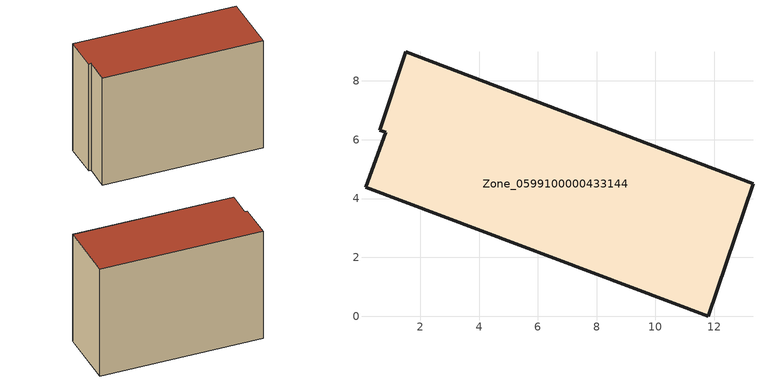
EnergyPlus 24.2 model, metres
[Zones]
Zone_0599100000433144
 floor ground (C_G): 13.32,4.5 11.8,0 0.14,4.39 0.82,6.25 0.63,6.33 1.51,8.99 z0
 wall outside (C_F): 13.32,4.5 1.51,8.99 0.63,6.33 0.82,6.25 0.14,4.39 11.8,0 13.32,4.5 z0:9.35
 roof outside (C_R): 11.8,0 13.32,4.5 1.51,8.99 0.63,6.33 0.82,6.25 0.14,4.39 z9.35
[BUILDING]
Pand.0599100000433144: North Axis=0; Terrain=City; Loads Convergence Tolerance Value=0.04; Temperature Convergence Tolerance Value=0.4; Solar Distribution=FullExterior; Maximum Number of Warmup Days=25; Minimum Number of Warmup Days=1
[Site:Location]
Rotterdam.The.Hague.AP_ZH_NLD Design_Conditions: Latitude=51.96; Longitude=4.45; Time Zone=1; Elevation=-4.5
[SITE:GROUNDTEMPERATURE:BUILDINGSURFACE]
18, 18, 18, 18, 18, 18, 18, 18, 18, 18, 18, 18
[MATERIAL] Thermal Absorptance=0.9; Solar Absorptance=0.7; Visible Absorptance=0.7
Name | Roughness | Thickness | Conductivity | Density | Specific Heat
G.TI.1946 | MediumSmooth | 0.15 | 1 | 540 | 1210
F.TI.1946 | Rough | 0.3 | 0.857143 | 1920 | 840
R.TI.1946 | MediumRough | 0.2 | 0.1 | 1500 | 1000
[CONSTRUCTION]
C_G: G.TI.1946
C_F: F.TI.1946
C_R: R.TI.1946
[ZONE]
Zone_0599100000433144: Type=1; Multiplier=1; Ceiling Height=Autocalculate; Volume=Autocalculate; Floor Area=autocalculate; Part of Total Floor Area=Yes
[ZONEINFILTRATION:DESIGNFLOWRATE]
Infil_Zone_0599100000433144: Zone or ZoneList or Space or SpaceList=Zone_0599100000433144; Schedule=AlwaysOn; Design Flow Rate Calculation Method=Flow/Area; Flow Rate per Floor Area=0.003; Constant Term Coefficient=1; Temperature Term Coefficient=0; Velocity Term Coefficient=0; Velocity Squared Term Coefficient=0
[HVACTEMPLATE:ZONE:IDEALLOADSAIRSYSTEM]
Zone_0599100000433144: Maximum Heating Supply Air Temperature=50; Minimum Cooling Supply Air Temperature=13; Maximum Heating Supply Air Humidity Ratio=0.0156; Minimum Cooling Supply Air Humidity Ratio=0.0077; Heating Limit=NoLimit; Cooling Limit=NoLimit; Dehumidification Control Type=ConstantSensibleHeatRatio; Cooling Sensible Heat Ratio=0.7; Dehumidification Setpoint=60; Humidification Control Type=None; Humidification Setpoint=30; Outdoor Air Method=None; Outdoor Air Flow Rate per Person=0.00944; Outdoor Air Flow Rate per Zone Floor Area=0; Outdoor Air Flow Rate per Zone=0; Demand Controlled Ventilation Type=None; Outdoor Air Economizer Type=NoEconomizer; Heat Recovery Type=None; Sensible Heat Recovery Effectiveness=0.7; Latent Heat Recovery Effectiveness=0.65
[ZONECONTROL:THERMOSTAT]
ThermostatControl_Zone_0599100000433144: Zone or ZoneList=Zone_0599100000433144; Control Type Schedule=DualSetpointControlType; Control 1=Thermostat_Zone_0599100000433144; Temperature Difference Between Cutout And Setpoint=0
[THERMOSTATSETPOINT:DUALSETPOINT]
Thermostat_Zone_0599100000433144: Heating Setpoint Temperature Schedule=HeatingSetpoint_Zone_0599100000433144; Cooling Setpoint Temperature Schedule=CoolingSetpoint_Zone_0599100000433144
[SCHEDULE:COMPACT]
HeatingSetpoint_Zone_0599100000433144: Through: 12/31, For: AllDays, Until: 24:00, 21
CoolingSetpoint_Zone_0599100000433144: Through: 12/31, For: AllDays, Until: 24:00, 24
DualSetpointControlType: Through: 12/31, For: AllDays, Until: 24:00, 4
AlwaysOn: Through: 12/31, For: AllDays, Until: 24:00, 1
